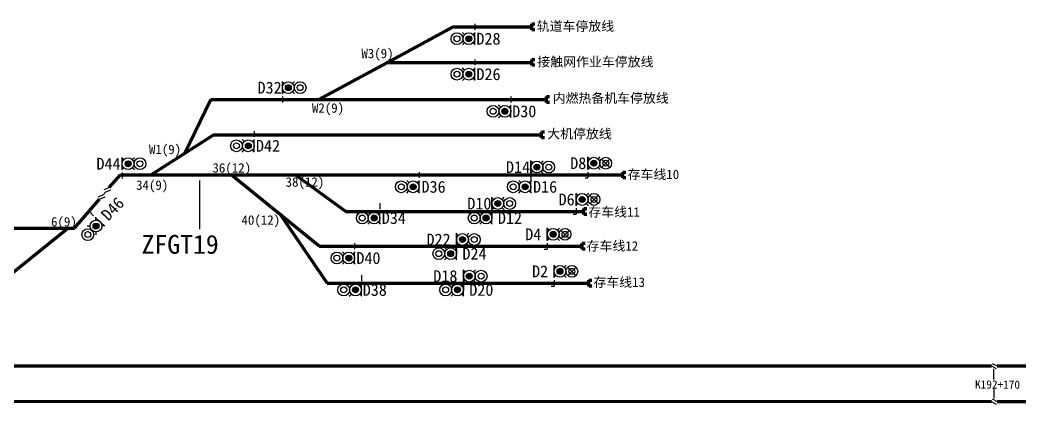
# Model space of a CAD drawing. Header units: millimetres. Extents: x -17381 to -15684, y 1883 to 2345.
# Drawn here: x -16000.2 to -15915.7, y 2037.4 to 2069.9 of the extents above; entities that cross this region are included whole.
import ezdxf
from ezdxf.enums import TextEntityAlignment as Align

# ---------------------------------------------------------------- set-up
doc = ezdxf.new("R2010")
doc.units = ezdxf.units.MM
for name, color, linetype in [('1', 1, 'Continuous'), ('D0', 7, 'Continuous'), ('供电臂', 7, 'Continuous'), ('修改', 4, 'Continuous'), ('复核', 7, 'Continuous')]:
    doc.layers.add(name, color=color, linetype=linetype)
doc.styles.get("Standard").update_dxf_attribs({"font": ''})
doc.styles.add('宋体', font='')
doc.styles.get('Standard').set_extended_font_data('SimSun')
doc.styles.get('宋体').set_extended_font_data('SimSun')

# ---------------------------------------------------------------- blocks, each defined once
blk = doc.blocks.new('Signal-Joint')
blk.add_line((0, 1), (0, -1))
blk = doc.blocks.new('Structure-Dwarf')
blk.add_line((0, -2), (0, 2))
blk = doc.blocks.new('Lights-A')
at = {"color": 255}
blk.add_circle((0, 0), 2, dxfattribs=at)
at = {"color": 170}
for radius in [1, 0.9, 0.9, 0.8, 0.8, 0.8, 0.7, 0.6, 0.6, 0.5, 0.5, 0.5, 0.4, 0.3, 0.2, 0.1]:
    blk.add_circle((0, 0), radius, dxfattribs=at)
blk = doc.blocks.new('Lights-On')
at = {"color": 255}
for p, q in [((-1.41, 1.41), (-2.12, 2.12)), ((1.41, 1.41), (2.12, 2.12)), ((-2.12, -2.12), (-1.41, -1.41)), ((2.12, -2.12), (1.41, -1.41))]:
    blk.add_line(p, q, dxfattribs=at)
blk = doc.blocks.new('Lights-B')
at = {"color": 255}
for radius in [2, 1]:
    blk.add_circle((0, 0), radius, dxfattribs=at)
blk = doc.blocks.new('PM-DC-AB--D--A--S')
for name, p in [('Signal-Joint', (0, 0)), ('Lights-B', (-6, -4)), ('Lights-On', (-2, -4)), ('Lights-A', (-2, -4)), ('Structure-Dwarf', (0, -4))]:
    blk.add_blockref(name, p)
at = {"width": 0.75}
blk.add_attdef('NAME', text='', height=2.5, dxfattribs=at).set_placement((2, -4), align=Align.MIDDLE_LEFT)
at = {"width": 0.75, "flags": 1}
for tag, p in [('ZB', (2, -7)), ('DC', (2, -10)), ('QHF', (2, -13)), ('XHJID', (2, -16)), ('JYJID', (2, -19))]:
    blk.add_attdef(tag, text='', height=2.5, dxfattribs=at).set_placement(p, align=Align.MIDDLE_LEFT)
blk = doc.blocks.new('PM-DC-AB--D--A--X')
for name, p in [('Lights-On', (2, 4)), ('Structure-Dwarf', (0, 4)), ('Lights-A', (2, 4)), ('Lights-B', (6, 4)), ('Signal-Joint', (0, 0))]:
    blk.add_blockref(name, p)
at = {"width": 0.75}
blk.add_attdef('NAME', text='', height=2.5, dxfattribs=at).set_placement((-2, 4), align=Align.MIDDLE_RIGHT)
at = {"width": 0.75, "flags": 1}
for tag, p in [('ZB', (-2, 1)), ('DC', (-2, -2)), ('XHJID', (-2, -8)), ('QHF', (-2, -5)), ('JYJID', (-2, -11))]:
    blk.add_attdef(tag, text='', height=2.5, dxfattribs=at).set_placement(p, align=Align.MIDDLE_RIGHT)
blk = doc.blocks.new('7')
for p, q in [((1.38, -1.41), (-1.39, 1.33)), ((-1.34, -1.39), (1.37, 1.32))]:
    blk.add_line(p, q)
blk.add_circle((0, 0), 2)
blk = doc.blocks.new('PM-JT-rightEnd')
for p in [(0, 1), (-1, -1)]:
    blk.add_line(p, (0, -1))
at = {"width": 0.75}
blk.add_attdef('ZB', text='', height=2, dxfattribs=at).set_placement((0, -3), align=Align.MIDDLE)
at = {"width": 0.75, "flags": 1}
for tag, p in [('DC', (0, -6)), ('QHF', (0, -9)), ('JYJID', (0, -12))]:
    blk.add_attdef(tag, text='', height=2, dxfattribs=at).set_placement(p, align=Align.MIDDLE)

msp = doc.modelspace()

# ---------------------------------------------------------------- linework, layer by layer
at = {"color": 0, "lineweight": 70}
for p, q in [((-15956.947, 2069.359), (-15956.947, 2069.609)), ((-15956.947, 2069.609), (-15956.697, 2069.609)), ((-15963.624, 2069.359), (-15969.171, 2066.359)), ((-15956.947, 2069.109), (-15956.947, 2069.359)), ((-15956.697, 2069.109), (-15956.947, 2069.109)), ((-15969.171, 2066.359), (-15974.982, 2063.217)), ((-15956.947, 2066.359), (-15956.947, 2066.609)), ((-15956.947, 2066.609), (-15956.697, 2066.609)), ((-15956.947, 2066.109), (-15956.947, 2066.359)), ((-15956.697, 2066.109), (-15956.947, 2066.109)), ((-15955.718, 2063.217), (-15955.718, 2063.467)), ((-15955.718, 2063.467), (-15955.468, 2063.467)), ((-15955.718, 2062.967), (-15955.718, 2063.217)), ((-15955.468, 2062.967), (-15955.718, 2062.967)), ((-15956.148, 2060.217), (-15956.148, 2060.467)), ((-15956.148, 2060.467), (-15955.898, 2060.467)), ((-15956.148, 2059.967), (-15956.148, 2060.217)), ((-15955.898, 2059.967), (-15956.148, 2059.967))]:
    msp.add_line(p, q, dxfattribs=at)
at = {"color": 124, "lineweight": 70}
for p, q in [((-15949.266, 2056.823), (-15949.266, 2057.073)), ((-15949.266, 2057.073), (-15949.016, 2057.073)), ((-15949.266, 2056.573), (-15949.266, 2056.823)), ((-15949.016, 2056.573), (-15949.266, 2056.573)), ((-15952.566, 2053.741), (-15952.566, 2053.991)), ((-15952.566, 2053.991), (-15952.316, 2053.991)), ((-15952.566, 2053.491), (-15952.566, 2053.741)), ((-15952.316, 2053.491), (-15952.566, 2053.491)), ((-15952.709, 2050.79), (-15952.709, 2051.04)), ((-15952.709, 2051.04), (-15952.459, 2051.04)), ((-15952.709, 2050.54), (-15952.709, 2050.79)), ((-15952.459, 2050.54), (-15952.709, 2050.54)), ((-15952.134, 2047.667), (-15952.134, 2047.917)), ((-15952.134, 2047.917), (-15951.884, 2047.917)), ((-15952.134, 2047.417), (-15952.134, 2047.667)), ((-15951.884, 2047.417), (-15952.134, 2047.417))]:
    msp.add_line(p, q, dxfattribs=at)
at = {"color": 124, "lineweight": -3}
msp.add_line((-15985.046, 2052.235), (-15985.046, 2056.36), dxfattribs=at)
at = {"color": 7, "linetype": 'Continuous'}
for p, q in [((-15993.624, 2054.97), (-15993.198, 2055.139)), ((-15993.198, 2055.139), (-15992.983, 2055.389)), ((-15993.116, 2055.584), (-15992.694, 2055.75)), ((-15992.983, 2055.389), (-15992.559, 2055.556)), ((-15993.512, 2054.786), (-15993.043, 2054.972)), ((-15918.088, 2040.663), (-15917.682, 2040.449)), ((-15918.023, 2040.876), (-15917.617, 2040.663)), ((-15918.088, 2037.646), (-15917.682, 2037.432)), ((-15918.023, 2037.868), (-15917.617, 2037.655))]:
    msp.add_line(p, q, dxfattribs=at)
at = {"color": 5, "lineweight": 100}
msp.add_line((-16002.254, 2040.663), (-15918.088, 2040.663), dxfattribs=at)
at = {"color": 0, "lineweight": -3}
for p, q in [((-15917.902, 2039.51), (-15917.902, 2040.421)), ((-15917.898, 2038.736), (-15917.898, 2037.942))]:
    msp.add_line(p, q, dxfattribs=at)
at = {"color": 1, "lineweight": 100}
msp.add_line((-16002.254, 2037.663), (-15918.088, 2037.646), dxfattribs=at)
at = {"layer": '1', "color": 1, "lineweight": 100}
msp.add_line((-15917.617, 2040.663), (-15894.524, 2040.663), dxfattribs=at)
at = {"layer": '1', "color": 5, "lineweight": 100}
msp.add_line((-15917.617, 2037.655), (-15902.807, 2037.663), dxfattribs=at)
at = {"layer": 'D0', "color": 0, "lineweight": 70}
for p, q in [((-15963.624, 2069.359), (-15956.947, 2069.359)), ((-15969.171, 2066.359), (-15956.947, 2066.359)), ((-15986.339, 2058.621), (-15984.118, 2063.217)), ((-15984.118, 2063.217), (-15955.718, 2063.217)), ((-15983.843, 2060.217), (-15989.151, 2056.823)), ((-15983.843, 2060.217), (-15978.393, 2060.217)), ((-15978.393, 2060.217), (-15970.618, 2060.217)), ((-15970.618, 2060.217), (-15956.148, 2060.217))]:
    msp.add_line(p, q, dxfattribs=at)
at = {"layer": 'D0', "color": 124, "lineweight": 70}
for p, q in [((-15992.694, 2055.75), (-15991.758, 2056.823)), ((-15991.758, 2056.823), (-15986.575, 2056.823)), ((-15988.961, 2056.823), (-15976.911, 2056.823)), ((-15974.955, 2050.79), (-15982.384, 2056.823)), ((-15976.954, 2056.823), (-15972.687, 2053.741)), ((-15976.911, 2056.823), (-15962.261, 2056.823)), ((-15962.261, 2056.823), (-15949.266, 2056.823)), ((-15978.222, 2053.443), (-15974.254, 2047.667)), ((-15972.687, 2053.741), (-15965.562, 2053.741)), ((-15965.562, 2053.741), (-15952.566, 2053.741)), ((-15974.955, 2050.79), (-15967.705, 2050.79)), ((-15967.705, 2050.79), (-15952.709, 2050.79)), ((-15974.254, 2047.667), (-15966.1, 2047.667)), ((-15966.1, 2047.667), (-15952.134, 2047.667))]:
    msp.add_line(p, q, dxfattribs=at)
at = {"layer": 'D0', "color": 5, "lineweight": 70}
for p, q in [((-15995.633, 2052.323), (-15993.512, 2054.786)), ((-16005.081, 2045.163), (-15996.197, 2052.323)), ((-16003.863, 2052.323), (-15995.633, 2052.323))]:
    msp.add_line(p, q, dxfattribs=at)

# ---------------------------------------------------------------- block references
at = {"layer": 'D0', "color": 0, "lineweight": 70}
ref = msp.add_blockref('PM-DC-AB--D--A--S', (-15961.791, 2069.359), dxfattribs=dict(at, xscale=0.25, yscale=0.25, zscale=0.25))
ref.add_attrib('NAME', 'D28', dxfattribs={"layer": '0', "height": 1, "style": '宋体'}).set_placement((-15961.647, 2068.359), align=Align.MIDDLE_LEFT)
ref = msp.add_blockref('PM-DC-AB--D--A--S', (-15961.791, 2066.359), dxfattribs=dict(at, xscale=0.25, yscale=0.25, zscale=0.25))
ref.add_attrib('NAME', 'D26', dxfattribs={"layer": '0', "height": 1, "style": '宋体'}).set_placement((-15961.643, 2065.359), align=Align.MIDDLE_LEFT)
ref = msp.add_blockref('PM-DC-AB--D--A--X', (-15978.052, 2063.217), dxfattribs=dict(at, xscale=0.25, yscale=0.25, zscale=0.25))
ref.add_attrib('NAME', 'D32', dxfattribs={"layer": '0', "height": 1, "style": '宋体'}).set_placement((-15978.116, 2064.217), align=Align.MIDDLE_RIGHT)
ref = msp.add_blockref('PM-DC-AB--D--A--S', (-15958.736, 2063.217), dxfattribs=dict(at, xscale=0.25, yscale=0.25, zscale=0.25))
ref.add_attrib('NAME', 'D30', dxfattribs={"layer": '0', "height": 1, "style": '宋体'}).set_placement((-15958.62, 2062.217), align=Align.MIDDLE_LEFT)
ref = msp.add_blockref('PM-DC-AB--D--A--S', (-15980.438, 2060.296), dxfattribs=dict(at, xscale=0.25, yscale=0.25, zscale=0.25))
ref.add_attrib('NAME', 'D42', dxfattribs={"layer": '0', "height": 1, "style": '宋体'}).set_placement((-15980.289, 2059.296), align=Align.MIDDLE_LEFT)
ref = msp.add_blockref('PM-DC-AB--D--A--X', (-15991.602, 2056.776), dxfattribs=dict(at, xscale=0.25, yscale=0.25, zscale=0.25))
ref.add_attrib('NAME', 'D44', dxfattribs={"layer": '0', "height": 1, "style": '宋体'}).set_placement((-15991.737, 2057.776), align=Align.MIDDLE_RIGHT)
ref = msp.add_blockref('PM-DC-AB--D--A--S', (-15966.499, 2056.823), dxfattribs=dict(at, xscale=0.25, yscale=0.25, zscale=0.25))
ref.add_attrib('NAME', 'D36', dxfattribs={"layer": '0', "height": 1, "style": '宋体'}).set_placement((-15966.29, 2055.823), align=Align.MIDDLE_LEFT)
ref = msp.add_blockref('PM-DC-AB--D--A--S', (-15969.8, 2054.181), dxfattribs=dict(at, xscale=0.25, yscale=0.25, zscale=0.25))
ref.add_attrib('NAME', 'D34', dxfattribs={"layer": '0', "height": 1, "style": '宋体'}).set_placement((-15969.65, 2053.181), align=Align.MIDDLE_LEFT)
ref = msp.add_blockref('PM-DC-AB--D--A--S', (-15971.943, 2050.79), dxfattribs=dict(at, xscale=0.25, yscale=0.25, zscale=0.25))
ref.add_attrib('NAME', 'D40', dxfattribs={"layer": '0', "height": 1, "style": '宋体'}).set_placement((-15971.799, 2049.79), align=Align.MIDDLE_LEFT)
ref = msp.add_blockref('PM-DC-AB--D--A--S', (-15971.368, 2048.094), dxfattribs=dict(at, xscale=0.25, yscale=0.25, zscale=0.25))
ref.add_attrib('NAME', 'D38', dxfattribs={"layer": '0', "height": 1, "style": '宋体'}).set_placement((-15971.258, 2047.094), align=Align.MIDDLE_LEFT)
at = {"layer": '复核', "color": 0, "lineweight": 70}
ref = msp.add_blockref('PM-DC-AB--D--A--X', (-15957.031, 2056.492), dxfattribs=dict(at, xscale=0.25, yscale=0.25, zscale=0.25))
ref.add_attrib('NAME', 'D14', dxfattribs={"layer": '0', "height": 1, "style": '宋体'}).set_placement((-15957.103, 2057.492), align=Align.MIDDLE_RIGHT)
ref = msp.add_blockref('PM-DC-AB--D--A--X', (-15952.21, 2056.823), dxfattribs=dict(at, xscale=0.25, yscale=0.25, zscale=0.25))
ref.add_attrib('NAME', 'D8', dxfattribs={"layer": '0', "height": 1, "style": '宋体'}).set_placement((-15952.351, 2057.823), align=Align.MIDDLE_RIGHT)
at = {"layer": '复核', "color": 0, "lineweight": 70, "xscale": 0.25, "yscale": 0.25, "zscale": 0.25}
for name, p in [('7', (-15950.71, 2057.823)), ('PM-JT-rightEnd', (-15952.21, 2056.823)), ('7', (-15951.703, 2054.754)), ('PM-JT-rightEnd', (-15953.205, 2053.754)), ('7', (-15954.154, 2051.802)), ('PM-JT-rightEnd', (-15955.654, 2050.802)), ('7', (-15953.579, 2048.667)), ('PM-JT-rightEnd', (-15955.079, 2047.667))]:
    msp.add_blockref(name, p, dxfattribs=at)
at = {"layer": '复核', "color": 0, "lineweight": 70}
ref = msp.add_blockref('PM-DC-AB--D--A--S', (-15957.031, 2056.823), dxfattribs=dict(at, xscale=0.25, yscale=0.25, zscale=0.25))
ref.add_attrib('NAME', 'D16', dxfattribs={"layer": '0', "height": 1, "style": '宋体'}).set_placement((-15956.858, 2055.823), align=Align.MIDDLE_LEFT)
ref = msp.add_blockref('PM-DC-AB--D--A--X', (-15953.205, 2053.754), dxfattribs=dict(at, xscale=0.25, yscale=0.25, zscale=0.25))
ref.add_attrib('NAME', 'D6', dxfattribs={"layer": '0', "height": 1, "style": '宋体'}).set_placement((-15953.336, 2054.754), align=Align.MIDDLE_RIGHT)
ref = msp.add_blockref('PM-DC-AB--D--A--S', (-15994.196, 2053.552), dxfattribs=dict(at, xscale=0.250000000000439, yscale=0.250000000000439, zscale=0.250000000000439, rotation=46.24903831250988))
ref.add_attrib('NAME', 'D46', dxfattribs={"layer": '0', "height": 1, "rotation": 46.24904, "style": '宋体'}).set_placement((-15993.128, 2053.222), align=Align.MIDDLE_LEFT)
ref = msp.add_blockref('PM-DC-AB--D--A--S', (-15960.331, 2054.181), dxfattribs=dict(at, xscale=0.25, yscale=0.25, zscale=0.25))
ref.add_attrib('NAME', 'D12', dxfattribs={"layer": '0', "height": 1, "style": '宋体'}).set_placement((-15959.831, 2053.181), align=Align.MIDDLE_LEFT)
ref = msp.add_blockref('PM-DC-AB--D--A--X', (-15960.331, 2053.408), dxfattribs=dict(at, xscale=0.25, yscale=0.25, zscale=0.25))
ref.add_attrib('NAME', 'D10', dxfattribs={"layer": '0', "height": 1, "style": '宋体'}).set_placement((-15960.374, 2054.408), align=Align.MIDDLE_RIGHT)
ref = msp.add_blockref('PM-DC-AB--D--A--X', (-15963.326, 2050.36), dxfattribs=dict(at, xscale=0.25, yscale=0.25, zscale=0.25))
ref.add_attrib('NAME', 'D22', dxfattribs={"layer": '0', "height": 1, "style": '宋体'}).set_placement((-15963.826, 2051.36), align=Align.MIDDLE_RIGHT)
ref = msp.add_blockref('PM-DC-AB--D--A--X', (-15955.654, 2050.802), dxfattribs=dict(at, xscale=0.25, yscale=0.25, zscale=0.25))
ref.add_attrib('NAME', 'D4', dxfattribs={"layer": '0', "height": 1, "style": '宋体'}).set_placement((-15956.154, 2051.802), align=Align.MIDDLE_RIGHT)
ref = msp.add_blockref('PM-DC-AB--D--A--S', (-15963.326, 2051.161), dxfattribs=dict(at, xscale=0.25, yscale=0.25, zscale=0.25))
ref.add_attrib('NAME', 'D24', dxfattribs={"layer": '0', "height": 1, "style": '宋体'}).set_placement((-15962.826, 2050.161), align=Align.MIDDLE_LEFT)
ref = msp.add_blockref('PM-DC-AB--D--A--X', (-15955.079, 2047.667), dxfattribs=dict(at, xscale=0.25, yscale=0.25, zscale=0.25))
ref.add_attrib('NAME', 'D2', dxfattribs={"layer": '0', "height": 1, "style": '宋体'}).set_placement((-15955.579, 2048.667), align=Align.MIDDLE_RIGHT)
ref = msp.add_blockref('PM-DC-AB--D--A--X', (-15962.75, 2047.262), dxfattribs=dict(at, xscale=0.25, yscale=0.25, zscale=0.25))
ref.add_attrib('NAME', 'D18', dxfattribs={"layer": '0', "height": 1, "style": '宋体'}).set_placement((-15963.25, 2048.262), align=Align.MIDDLE_RIGHT)
ref = msp.add_blockref('PM-DC-AB--D--A--S', (-15962.75, 2048.094), dxfattribs=dict(at, xscale=0.25, yscale=0.25, zscale=0.25))
ref.add_attrib('NAME', 'D20', dxfattribs={"layer": '0', "height": 1, "style": '宋体'}).set_placement((-15962.25, 2047.094), align=Align.MIDDLE_LEFT)

# ---------------------------------------------------------------- texts
at = {"color": 0, "lineweight": 70, "style": '宋体'}
for s, p in [('W3(9)', (-15971.373, 2066.714)), ('W2(9)', (-15975.558, 2062.094)), ('W1(9)', (-15989.339, 2058.589)), ('36(12)', (-15983.968, 2057.027)), ('38(12)', (-15977.782, 2055.828)), ('34(9)', (-15990.428, 2055.562)), ('40(12)', (-15981.512, 2052.609))]:
    msp.add_text(s, height=0.8, dxfattribs=at).set_placement(p)
at = {"color": 0, "style": '宋体'}
msp.add_text('6(9)', height=0.8, dxfattribs=at).set_placement((-15997.618, 2052.467))
at = {"color": 1, "lineweight": 70, "insert": (-15989.968, 2051.75), "char_height": 1.6, "width": 7.70287, "attachment_point": 1, "style": '宋体'}
msp.add_mtext('{\\C124;ZFGT19}', dxfattribs=at)
at = {"layer": '供电臂', "color": 7, "lineweight": -3, "style": '宋体'}
msp.add_text('K192+170', height=0.7, rotation=359.62295, dxfattribs=at).set_placement((-15919.483, 2038.747))
at = {"layer": '修改', "color": 0, "lineweight": 70, "style": '宋体'}
for s, p in [('轨道车停放线', (-15956.546, 2069.025)), ('接触网作业车停放线', (-15956.492, 2066.012)), ('内燃热备机车停放线', (-15955.199, 2062.934)), ('大机停放线', (-15955.657, 2059.919)), ('存车线10', (-15948.862, 2056.475)), ('存车线11', (-15952.182, 2053.296)), ('存车线12', (-15952.326, 2050.418)), ('存车线13', (-15951.75, 2047.349))]:
    msp.add_text(s, height=0.8, dxfattribs=at).set_placement(p)

doc.saveas('drawing.dxf')
